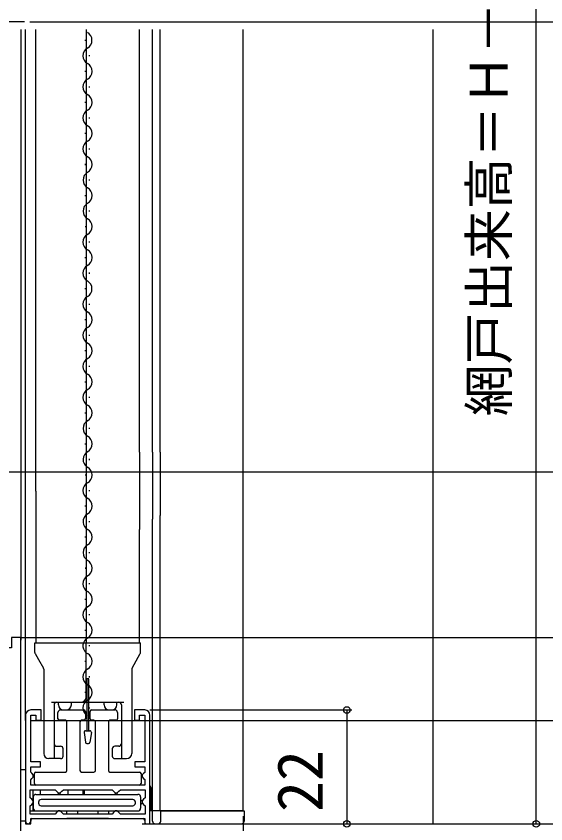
# Model space of a CAD drawing. Units: millimetres, scale not verified. Extents: x -525 to 525, y -783 to 778.
# Drawn here: x -280.9 to -178.7, y 75.3 to 231.4 of the extents above; entities that cross this region are included whole.
import ezdxf
from ezdxf.enums import TextEntityAlignment as Align

# ---------------------------------------------------------------- set-up
doc = ezdxf.new("R2010")
doc.units = ezdxf.units.MM
doc.header["$LTSCALE"] = 4
for name, color, linetype in [('0-3_YKK_11', 7, 'Continuous'), ('0-5_YKK_12', 2, 'Continuous'), ('0-6_YKK_13', 4, 'Continuous'), ('0-8_YKK_D', 6, 'Continuous'), ('0-A_YSS_K', 3, 'Continuous')]:
    doc.layers.add(name, color=color, linetype=linetype)
doc.styles.add('ＭＳ ゴシック', font='')
doc.styles.get('ＭＳ ゴシック').set_extended_font_data('MS Gothic')

msp = doc.modelspace()

# ---------------------------------------------------------------- linework, layer by layer
at = {"layer": '0-3_YKK_11'}
msp.add_line((-262.1, 77.504), (-262.4, 77.204), dxfattribs=at)
for points in [[(-394, 55.3), (-333.4, 55.3), (-333.4, 27.3), (-330, 27.3), (-330, 29.2), (-330.5, 29.7), (-331, 30.2), (-331, 55.3), (-280, 55.3), (-280, 56.8), (-267.5, 56.8), (-267.5, 55.3), (-265, 55.3), (-265, 59.3), (-280, 59.3), (-280, 111.3), (-281.8, 111.3), (-281.8, 109.3), (-290, 109.3), (-290, 106)], [(-256.1, 82.804), (-278.1, 82.804), (-278.1, 83.834), (-277.9, 84.034), (-277.6, 84.334), (-277.6, 84.775), (-277.9, 85.075), (-278.1, 85.275), (-278.1, 86.304), (-276.2, 86.304), (-276.2, 87.304), (-278.1, 87.304), (-278.1, 96.304), (-277.1, 96.304), (-277.1, 95.304), (-276.1, 95.304), (-276.1, 97.304), (-278.1, 97.304)], [(-256.1, 97.304), (-258.1, 97.304), (-258.1, 95.304), (-257.1, 95.304), (-257.1, 96.304), (-256.1, 96.304), (-256.1, 87.307), (-258, 87.307), (-258, 86.307), (-256.1, 86.307), (-256.1, 85.254), (-256.3, 85.054), (-256.6, 84.754), (-256.6, 84.354), (-256.3, 84.054), (-256.1, 83.854), (-256.1, 82.804)], [(-279.1, 96.304), (-279.1, 75.304), (-278.1, 75.304), (-278.1, 76.304), (-256.1, 76.304), (-256.1, 75.304), (-255.1, 75.304), (-255.1, 96.304)], [(-262.4, 77.204), (-271.8, 77.204), (-272.1, 77.504), (-272.4, 77.804), (-272.8, 77.804), (-273.1, 77.504), (-273.4, 77.204), (-278.2, 77.204), (-278.2, 78.754), (-277.9, 79.054), (-277.6, 79.354), (-277.6, 79.754), (-277.9, 80.054), (-278.2, 80.354), (-278.2, 81.904), (-273.4, 81.904), (-273.1, 81.604), (-272.8, 81.304), (-272.4, 81.304), (-272.1, 81.604), (-271.8, 81.904), (-262.4, 81.904), (-262.1, 81.604), (-261.8, 81.304), (-261.4, 81.304), (-261.1, 81.604), (-260.8, 81.904), (-256, 81.904), (-256, 80.354), (-256.3, 80.054), (-256.6, 79.754), (-256.6, 79.354), (-256.3, 79.054), (-256, 78.754), (-256, 77.204), (-260.8, 77.204), (-261.1, 77.504), (-261.4, 77.804), (-261.8, 77.804), (-262.1, 77.504)]]:
    msp.add_lwpolyline(points, dxfattribs=at)
for centre, start, end in [((-278.1, 96.304), 90.00001, 179.99999), ((-256.1, 96.304), 0.00001, 89.99999)]:
    msp.add_arc(centre, 1, start, end, dxfattribs=at)
at = {"layer": '0-5_YKK_12'}
for p, q in [((-279.3, 230.295), (-303.25, 230.302)), ((-280, 228.8), (-280, 110.8)), ((-279.1, 95.3), (-279.1, 228.804)), ((-277.1, 139.599), (-277.1, 228.804)), ((-257.1, 147.104), (-257.1, 228.804)), ((-254.6, 147.104), (-254.6, 228.804)), ((-253.1, 147.104), (-253.1, 228.804)), ((-237.1, 77.804), (-237.1, 228.804)), ((-267.533, 226.603), (-267.534, 226.803)), ((-266.77, 223.603), (-266.77, 223.803)), ((-267.527, 220.603), (-267.527, 220.803)), ((-266.763, 217.603), (-266.764, 217.803)), ((-267.52, 214.603), (-267.52, 214.803)), ((-266.757, 211.603), (-266.757, 211.803)), ((-267.513, 208.603), (-267.513, 208.803)), ((-266.75, 205.603), (-266.75, 205.803)), ((-267.507, 202.603), (-267.507, 202.803)), ((-266.743, 199.603), (-266.743, 199.803)), ((-267.5, 196.603), (-267.5, 196.803)), ((-266.737, 193.603), (-266.737, 193.803)), ((-267.493, 190.603), (-267.493, 190.803)), ((-266.757, 187.603), (-266.757, 187.803)), ((-267.513, 184.603), (-267.513, 184.803)), ((-267.513, 184.603), (-267.513, 184.803)), ((-266.777, 181.603), (-266.777, 181.803)), ((-267.533, 178.603), (-267.534, 178.803)), ((-266.77, 175.603), (-266.77, 175.803)), ((-267.527, 172.603), (-267.527, 172.803)), ((-266.763, 169.603), (-266.764, 169.803)), ((-267.52, 166.603), (-267.52, 166.803)), ((-266.757, 163.603), (-266.757, 163.803)), ((-267.513, 160.603), (-267.513, 160.803)), ((-266.75, 157.604), (-266.75, 157.804)), ((-267.507, 154.603), (-267.507, 154.803)), ((-266.743, 151.604), (-266.743, 151.804)), ((-267.5, 148.603), (-267.5, 148.803)), ((-257.1, 147.104), (-257.1, 132.201)), ((-254.6, 147.104), (-254.6, 134.144)), ((-253.1, 147.104), (-253.1, 134.913)), ((-266.737, 145.604), (-266.737, 145.804)), ((-267.493, 142.603), (-267.493, 142.803)), ((-266.757, 139.604), (-266.757, 139.804)), ((-267.513, 136.603), (-267.513, 136.803)), ((-253.1, 77.804), (-253.1, 134.913)), ((-266.743, 133.604), (-266.743, 133.804)), ((-254.6, 77.804), (-254.6, 134.144)), ((-257.1, 110.304), (-257.1, 132.201)), ((-267.5, 130.603), (-267.5, 130.803)), ((-266.737, 127.604), (-266.737, 127.804)), ((-267.493, 124.603), (-267.493, 124.803)), ((-266.757, 121.604), (-266.757, 121.804)), ((-267.513, 118.603), (-267.513, 118.803)), ((-266.75, 115.605), (-266.75, 115.805)), ((-267.507, 112.605), (-267.507, 112.805)), ((-266.77, 109.605), (-266.77, 109.805)), ((-267.527, 106.605), (-267.527, 106.805)), ((-266.763, 103.607), (-266.764, 103.807)), ((-267.52, 100.607), (-267.52, 100.807)), ((-266.783, 97.607), (-266.784, 97.807)), ((-237.1, 77.804), (-255.1, 77.804))]:
    msp.add_line(p, q, dxfattribs=at)
for points in [[(-267.4, 228.804), (-267.4, 144.132), (-267.4, 134.132)], [(-277.1, 139.599), (-277.1, 117.009), (-277.1, 110.304)], [(-267.4, 134.132), (-267.4, 118.469), (-267.4, 110.304)]]:
    msp.add_lwpolyline(points, dxfattribs=at)
for centre, start, end in [((-267.992, 226.702), 299.26649, 60.8614), ((-266.312, 223.704), 119.26649, 240.8614), ((-267.985, 220.702), 299.26649, 60.8614), ((-266.305, 217.704), 119.26649, 240.8614), ((-267.978, 214.702), 299.26649, 60.8614), ((-266.298, 211.704), 119.26649, 240.8614), ((-267.972, 208.702), 299.26649, 60.8614), ((-266.292, 205.704), 119.26649, 240.8614), ((-267.965, 202.702), 299.26649, 60.8614), ((-266.285, 199.704), 119.26649, 240.8614), ((-267.958, 196.702), 299.26649, 60.8614), ((-266.278, 193.704), 119.26649, 240.8614), ((-267.952, 190.702), 299.26649, 60.8614), ((-266.298, 187.704), 119.26649, 240.8614), ((-267.972, 184.702), 299.26649, 60.8614), ((-266.318, 181.704), 119.26649, 240.8614), ((-267.992, 178.702), 299.26649, 60.8614), ((-266.312, 175.704), 119.26649, 240.8614), ((-267.985, 172.702), 299.26649, 60.8614), ((-266.305, 169.704), 119.26649, 240.8614), ((-267.978, 166.702), 299.26649, 60.8614), ((-266.298, 163.704), 119.26649, 240.8614), ((-267.972, 160.702), 299.26649, 60.8614), ((-266.292, 157.704), 119.26649, 240.8614), ((-267.965, 154.702), 299.26649, 60.8614), ((-266.285, 151.704), 119.26649, 240.8614), ((-267.958, 148.702), 299.26649, 60.8614), ((-266.278, 145.704), 119.26649, 235.76215), ((-266.278, 145.704), 235.76215, 240.8614), ((-267.952, 142.702), 299.26649, 60.8614), ((-266.298, 139.704), 119.26649, 240.8614), ((-267.972, 136.702), 299.26649, 60.8614), ((-266.285, 133.704), 119.26649, 185.56749), ((-266.285, 133.704), 185.56749, 240.8614), ((-267.958, 130.702), 299.26649, 60.8614), ((-266.278, 127.704), 119.26649, 240.8614), ((-267.952, 124.702), 299.26649, 60.8614), ((-266.298, 121.704), 119.26649, 240.8614), ((-267.972, 118.702), 26.20851, 60.8614), ((-267.972, 118.702), 299.26649, 26.20851), ((-266.292, 115.706), 119.26649, 240.8614), ((-267.965, 112.704), 299.26649, 60.8614), ((-266.312, 109.706), 119.26649, 227.62547), ((-266.312, 109.706), 227.62547, 240.8614), ((-267.985, 106.704), 299.26649, 60.8614), ((-266.305, 103.708), 119.26649, 240.8614), ((-267.978, 100.706), 299.26649, 60.8614), ((-266.325, 97.708), 119.26649, 240.8614)]:
    msp.add_arc(centre, 1.718, start, end, dxfattribs=at)
at = {"layer": '0-6_YKK_13'}
for p, q in [((-277.3, 108.436), (-277.3, 110.304)), ((-256.9, 108.436), (-256.9, 110.304)), ((-258.547, 105.41), (-256.965, 108.189)), ((-275.6, 105.186), (-275.6, 88.904)), ((-258.6, 105.186), (-258.6, 88.904)), ((-266.9, 93.304), (-266.9, 103.304)), ((-274.1, 98.804), (-260.1, 98.804)), ((-272.75, 98.304), (-272.75, 98.804)), ((-270.25, 98.304), (-270.25, 98.804)), ((-263.95, 98.304), (-263.95, 98.804)), ((-261.45, 98.304), (-261.45, 98.804)), ((-273.6, 98.304), (-273.6, 87.904)), ((-272.85, 95.604), (-272.85, 96.804)), ((-272.35, 97.304), (-267.85, 97.304)), ((-271.75, 97.304), (-271.25, 97.304)), ((-267.55, 97.004), (-267.55, 95.604)), ((-266.65, 95.604), (-266.65, 97.004)), ((-266.35, 97.304), (-261.85, 97.304)), ((-262.95, 97.304), (-262.45, 97.304)), ((-261.35, 96.804), (-261.35, 95.604)), ((-260.6, 98.304), (-260.6, 87.904)), ((-271.4, 95.304), (-272.55, 95.304)), ((-267.85, 95.304), (-268.3, 95.304)), ((-265.9, 95.304), (-266.35, 95.304)), ((-261.65, 95.304), (-262.8, 95.304)), ((-271.1, 85.604), (-271.1, 95.004)), ((-268.6, 95.004), (-268.6, 85.604)), ((-265.6, 85.604), (-265.6, 95.004)), ((-263.1, 95.004), (-263.1, 85.604)), ((-267.802, 92.962), (-267.535, 91.062)), ((-267.505, 93.304), (-266.695, 93.304)), ((-266.398, 92.962), (-266.665, 91.062)), ((-267.238, 90.804), (-266.962, 90.804)), ((-273.1, 90.304), (-272.35, 90.304)), ((-271.85, 88.404), (-271.85, 89.804)), ((-262.35, 89.804), (-262.35, 88.404)), ((-261.1, 90.304), (-261.85, 90.304)), ((-272.35, 87.904), (-274.6, 87.904)), ((-261.85, 87.904), (-259.6, 87.904)), ((-277.4, 83.104), (-277.4, 85.004)), ((-277.1, 85.304), (-271.4, 85.304)), ((-268.3, 85.304), (-265.9, 85.304)), ((-262.8, 85.304), (-257.1, 85.304)), ((-256.8, 85.004), (-256.8, 83.104)), ((-257.1, 82.804), (-277.1, 82.804)), ((-277.6, 77.804), (-277.6, 81.904)), ((-276.3, 81.904), (-276.3, 81.004)), ((-272.6, 81.304), (-272.9, 81.004)), ((-272.3, 81.004), (-272.6, 81.304)), ((-270.9, 81.004), (-270.9, 81.904)), ((-268, 81.004), (-268, 81.904)), ((-267.8, 81.904), (-267.8, 81.004)), ((-254.9, 82.304), (-254.9, 77.804)), ((-277.1, 81.004), (-257.4, 81.004)), ((-258.4, 80.004), (-276.1, 80.004)), ((-256.9, 80.504), (-256.9, 78.304)), ((-256.9, 80.004), (-256.6, 79.704)), ((-276.6, 79.504), (-276.6, 79.304)), ((-276.1, 78.804), (-258.4, 78.804)), ((-257.9, 79.304), (-257.9, 79.504)), ((-256.596, 79.308), (-256.9, 79.004)), ((-279.1, 77.804), (-279.1, 75.804)), ((-278.2, 77.804), (-257.4, 77.804)), ((-271.1, 77.204), (-271.1, 77.804)), ((-269.1, 77.804), (-269.1, 77.204)), ((-265.1, 77.204), (-265.1, 77.804)), ((-263.1, 77.804), (-263.1, 77.204)), ((-254.6, 75.804), (-254.6, 77.804)), ((-278.1, 76.004), (-278.1, 75.804)), ((-277.8, 76.304), (-256.4, 76.304)), ((-263.1, 76.304), (-271.1, 76.304)), ((-265.1, 76.304), (-269.1, 76.304)), ((-256.1, 76.004), (-256.1, 75.604)), ((-255.8, 75.304), (-253.5, 75.304)), ((-253.5, 75.304), (-237.4, 75.304))]:
    msp.add_line(p, q, dxfattribs=at)
for points in [[(-277.3, 110.304), (-265.949, 110.304), (-256.9, 110.304)], [(-267.4, 99.804), (-267.4, 108.469), (-267.4, 110.304)], [(-277.235, 108.189), (-276.603, 107.079), (-275.653, 105.41)], [(-266.9, 103.304), (-267.3, 103.304), (-267.3, 93.304)], [(-261.3, 81.004), (-261.6, 81.304), (-261.9, 81.004)], [(-277.6, 80.504), (-277.6, 78.304), (-277.6, 80.504)], [(-253, 75.804), (-253, 77.804), (-254.9, 77.804)], [(-253, 77.804), (-236.9, 77.804), (-236.9, 75.804)]]:
    msp.add_lwpolyline(points, dxfattribs=at)
msp.add_lwpolyline([(-279.1, 75.804), (-280.02, 75.804), (-280.02, 85.804), (-279.1, 85.804)], close=True, dxfattribs=at)
for centre, radius, start, end in [((-276.8, 108.436), 0.5, 180, 209.64413), ((-257.4, 108.436), 0.5, 330.35587, 0), ((-276.1, 105.186), 0.5, 360, 26.56505), ((-258.1, 105.186), 0.5, 153.43495, 180), ((-273.1, 98.304), 0.5, 90, 180), ((-268.4, 99.804), 1, 270, 0), ((-261.1, 98.304), 0.5, 0, 90), ((-272.35, 96.804), 0.5, 90, 180), ((-271.75, 98.304), 1, 180, 270), ((-271.25, 98.304), 1, 270, 0), ((-267.85, 97.004), 0.3, 360, 90), ((-266.35, 97.004), 0.3, 90, 180), ((-262.95, 98.304), 1, 180, 270), ((-262.45, 98.304), 1, 270, 0), ((-261.85, 96.804), 0.5, 0, 90), ((-272.55, 95.604), 0.3, 180, 270), ((-271.4, 95.004), 0.3, 360, 90), ((-268.3, 95.004), 0.3, 90, 180), ((-267.85, 95.604), 0.3, 270, 360), ((-266.35, 95.604), 0.3, 180, 270), ((-265.9, 95.004), 0.3, 360, 90), ((-262.8, 95.004), 0.3, 90, 180), ((-261.65, 95.604), 0.3, 270, 0), ((-267.505, 93.004), 0.3, 90, 188), ((-266.695, 93.004), 0.3, 352, 90), ((-273.1, 90.804), 0.5, 180, 270), ((-267.238, 91.104), 0.3, 188, 270), ((-266.962, 91.104), 0.3, 270, 352), ((-261.1, 90.804), 0.5, 270, 0), ((-272.35, 89.804), 0.5, 0, 90), ((-261.85, 89.804), 0.5, 90, 180), ((-274.6, 88.904), 1, 180, 270), ((-272.35, 88.404), 0.5, 270, 360), ((-261.85, 88.404), 0.5, 180, 270), ((-259.6, 88.904), 1, 270, 0), ((-277.1, 85.004), 0.3, 90, 180), ((-271.4, 85.604), 0.3, 270, 360), ((-268.3, 85.604), 0.3, 180, 270), ((-265.9, 85.604), 0.3, 270, 0), ((-262.8, 85.604), 0.3, 180, 270), ((-257.1, 85.004), 0.3, 0, 90), ((-277.1, 83.104), 0.3, 180, 270), ((-257.1, 83.104), 0.3, 270, 360), ((-255.4, 82.304), 0.5, 0, 53.1301), ((-277.1, 80.504), 0.5, 90, 180), ((-276.1, 79.504), 0.5, 90, 180), ((-258.4, 79.504), 0.5, 0, 90), ((-257.4, 80.504), 0.5, 0, 90), ((-277.1, 78.304), 0.5, 180, 270), ((-276.1, 79.304), 0.5, 180, 270), ((-258.4, 79.304), 0.5, 270, 0), ((-257.4, 78.304), 0.5, 270, 0), ((-278.6, 75.804), 0.5, 180, 270), ((-278.6, 75.804), 0.5, 270, 0), ((-277.8, 76.004), 0.3, 90, 180), ((-256.4, 76.004), 0.3, 0, 90), ((-255.8, 75.604), 0.3, 180, 270), ((-254.1, 75.804), 0.5, 180, 270), ((-253.5, 75.804), 0.5, 270, 0), ((-237.4, 75.804), 0.5, 270, 0)]:
    msp.add_arc(centre, radius, start, end, dxfattribs=at)
at = {"layer": '0-8_YKK_D'}
for p, q in [((-180.5, 75.304), (-180.5, 360.304)), ((-278.3, 230.295), (-159.5, 230.295)), ((-293, 143.3), (-119.5, 143.3)), ((-279.9, 111.3), (-159.5, 111.3)), ((-278.128, 111.3), (-119.5, 111.3)), ((-278, 111.3), (-119.5, 111.3)), ((-236.1, 111.3), (-139.5, 111.3)), ((-255.1, 97.304), (-216.1, 97.304)), ((-217.1, 97.304), (-217.1, 75.304)), ((-278.128, 95.3), (-119.5, 95.3)), ((-261, 95.3), (-99.5, 95.3)), ((-260, 95.3), (-99.5, 95.3)), ((-237.1, 76.804), (-237.1, 6.3)), ((-256.6, 75.304), (-179.5, 75.304)), ((-254.6, 75.304), (-160, 75.304)), ((-254.6, 75.304), (-216.1, 75.304))]:
    msp.add_line(p, q, dxfattribs=at)
for centre in [(-217.1, 97.304), (-217.1, 75.304), (-180.5, 75.304)]:
    msp.add_circle(centre, 0.637, dxfattribs=at)
at = {"layer": '0-A_YSS_K'}
msp.add_line((-200.5, 228.8), (-200.5, 75.3), dxfattribs=at)

# ---------------------------------------------------------------- texts
at = {"layer": '0-8_YKK_D', "style": 'ＭＳ ゴシック'}
for s, height, p in [('網戸出来高＝Ｈ－65', 7.331, (-183.807, 154.054)), ('22', 8.798, (-219.1, 77.577))]:
    msp.add_text(s, height=height, rotation=90, dxfattribs=at).set_placement(p, align=Align.BOTTOM_LEFT)

doc.saveas('drawing.dxf')
